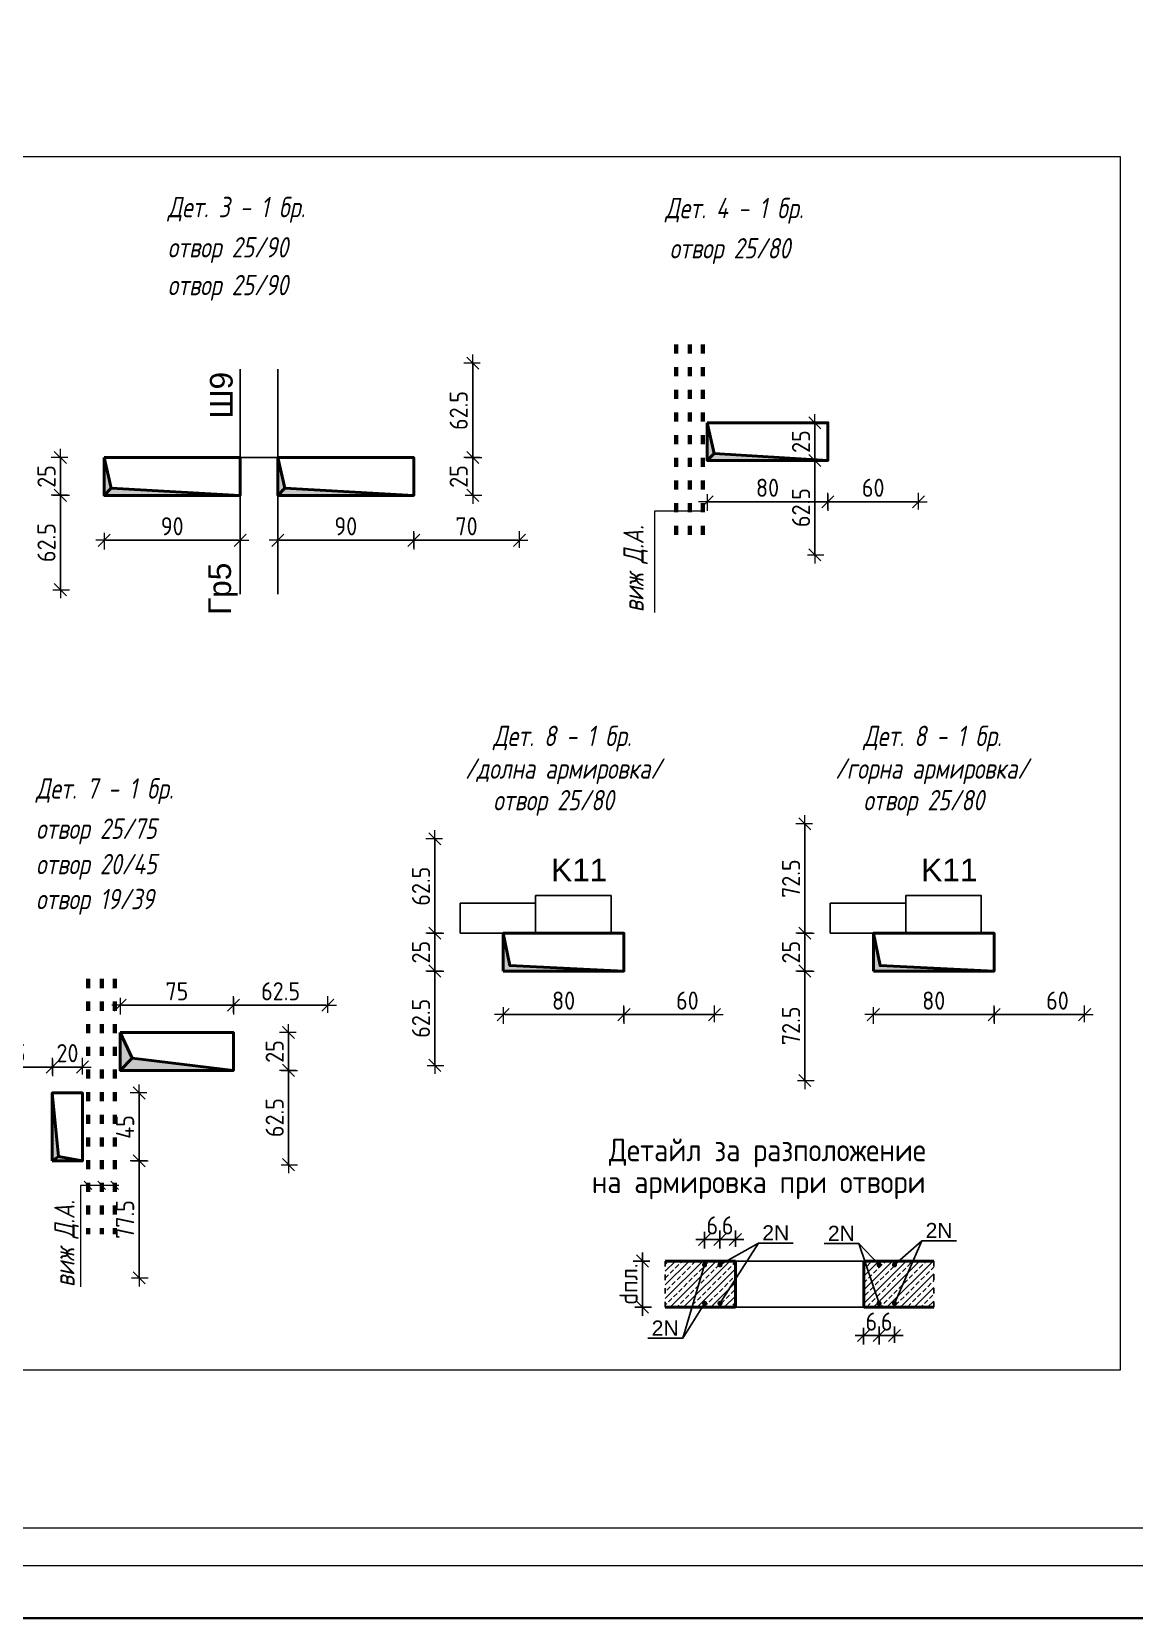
# Model space of a CAD drawing. Header units: millimetres. Extents: x -159 to 6378, y -1181 to 2393.
# Drawn here: x 3453 to 4183, y -1181 to -131 of the extents above; entities that cross this region are included whole.
import ezdxf

# ---------------------------------------------------------------- set-up
doc = ezdxf.new("R2010")
doc.units = ezdxf.units.MM
doc.header["$PDMODE"] = 35
doc.linetypes.add('ACAD_ISO03W100', pattern=[30, 12, -18])
for name, color, linetype, lineweight in [('0_txt', 7, 'Continuous', 18), ('1K_arm', 5, 'Continuous', 60), ('1K_arm_koti', 5, 'Continuous', 15), ('1K_dupki', 5, 'Continuous', 40), ('1K_gredi', 191, 'Continuous', 35), ('1K_kolony', 1, 'Continuous', 80), ('1K_kontur', 2, 'Continuous', 40), ('1K_kontur 5.72', 2, 'Continuous', 40), ('1K_koti_razrezi', 3, 'Continuous', 25), ('1K_shajby', 4, 'Continuous', 80), ('1K_text-gredi', 3, 'Continuous', 35), ('1K_text-koloni', 3, 'Continuous', 35), ('1K_text-shajby', 3, 'Continuous', 35), ('TABLICA', 40, 'Continuous', 30)]:
    doc.layers.add(name, color=color, linetype=linetype, lineweight=lineweight)
for name, color, linetype in [('1K_otvori-solid', 9, 'Continuous'), ('1K_razrez-solid', 251, 'Continuous'), ('KTX', 1, 'Continuous'), ('KTXTXT', 4, 'Continuous')]:
    doc.layers.add(name, color=color, linetype=linetype)
doc.styles.add('DIM', font='romans.shx', dxfattribs={"width": 0.85})
doc.styles.add('SWETLI', font='simplex.shx', dxfattribs={"width": 0.75, "oblique": 12})
doc.styles.add('Z1', font='ARIAL.TTF')
doc.dimstyles.new('RAZR1', dxfattribs={"dimtxt": 12, "dimasz": 1, "dimexe": 0.3, "dimexo": 0, "dimgap": 0, "dimtad": 0, "dimrnd": 0.1, "dimzin": 14, "dimdsep": 46, "dimtxsty": 'DIM', "dimblk": 'DIM2', "dimcen": 0.09, "dimse1": 1, "dimse2": 1, "dimclrd": 256, "dimclre": 256, "dimclrt": 41, "dimadec": 8, "dimazin": 0, "dimtfac": 2.307692, "dimtix": 1, "dimtmove": 2, "dimatfit": 3, "dimldrblk": 'DIM2', "dimfxl": 0, "dimtvp": 0.769231, "dimtolj": 1, "dimtzin": 14, "dimarcsym": 0})

# ---------------------------------------------------------------- blocks, each defined once
blk = doc.blocks.new('DIM2')
for p, q in [((-5.7, 0), (5.7, 0)), ((4, 4), (-4, -4)), ((0, -5), (0, 6))]:
    blk.add_line(p, q)
blk = doc.blocks.new('*D235')
at = {"layer": '1K_koti_razrezi', "lineweight": -2}
blk.add_line((3899.5, -930.5), (3907.7, -930.5), dxfattribs=at)
at = {"layer": 'Defpoints', "color": 0}
for p in [(3908.7, -930.5), (3898.5, -947.3), (3908.7, -947.3)]:
    blk.add_point(p, dxfattribs=at)
at = {"layer": '1K_koti_razrezi', "lineweight": -2}
blk.add_blockref('DIM2', (3908.7, -930.5), dxfattribs=at)
at = {"layer": '1K_koti_razrezi', "lineweight": -2, "rotation": 180}
blk.add_blockref('DIM2', (3898.5, -930.5), dxfattribs=at)
at = {"layer": '1K_koti_razrezi', "color": 41, "insert": (3903.6, -921.2), "char_height": 12, "attachment_point": 5, "style": 'DIM'}
blk.add_mtext('\\A1;6', dxfattribs=at)
blk = doc.blocks.new('*D236')
at = {"layer": '1K_koti_razrezi', "lineweight": -2}
blk.add_line((3909.7, -930.5), (3917.9, -930.5), dxfattribs=at)
at = {"layer": 'Defpoints', "color": 0}
for p in [(3918.9, -930.5), (3918.9, -944.8), (3908.7, -947.3)]:
    blk.add_point(p, dxfattribs=at)
at = {"layer": '1K_koti_razrezi', "lineweight": -2}
blk.add_blockref('DIM2', (3918.9, -930.5), dxfattribs=at)
at = {"layer": '1K_koti_razrezi', "lineweight": -2, "rotation": 180}
blk.add_blockref('DIM2', (3908.7, -930.5), dxfattribs=at)
at = {"layer": '1K_koti_razrezi', "color": 41, "insert": (3913.8, -921.2), "char_height": 12, "attachment_point": 5, "style": 'DIM'}
blk.add_mtext('\\A1;6', dxfattribs=at)
blk = doc.blocks.new('*D237')
at = {"layer": '1K_koti_razrezi', "lineweight": -2}
blk.add_line((3857.3, -945.8), (3857.3, -974.4), dxfattribs=at)
at = {"layer": 'Defpoints', "color": 0}
for p in [(3872.5, -944.8), (3857.3, -975.4), (3872.5, -975.4)]:
    blk.add_point(p, dxfattribs=at)
at = {"layer": '1K_koti_razrezi', "lineweight": -2}
for p, rotation in [((3857.3, -944.8), 90), ((3857.3, -975.4), 270)]:
    blk.add_blockref('DIM2', p, dxfattribs=dict(at, rotation=rotation))
at = {"layer": '1K_koti_razrezi', "color": 41, "insert": (3848.1, -960.1), "char_height": 12, "attachment_point": 5, "rotation": 90, "style": 'DIM'}
blk.add_mtext('\\A1;dпл.', dxfattribs=at)
blk = doc.blocks.new('*D238')
at = {"layer": '1K_koti_razrezi', "lineweight": -2}
blk.add_line((4013.1, -994.1), (4004.9, -994.1), dxfattribs=at)
at = {"layer": 'Defpoints', "color": 0}
for p in [(4003.9, -975.4), (4014.1, -972.8), (4003.9, -994.1)]:
    blk.add_point(p, dxfattribs=at)
at = {"layer": '1K_koti_razrezi', "lineweight": -2, "rotation": 180}
blk.add_blockref('DIM2', (4003.9, -994.1), dxfattribs=at)
at = {"layer": '1K_koti_razrezi', "lineweight": -2}
blk.add_blockref('DIM2', (4014.1, -994.1), dxfattribs=at)
at = {"layer": '1K_koti_razrezi', "color": 41, "insert": (4009, -984.9), "char_height": 12, "attachment_point": 5, "style": 'DIM'}
blk.add_mtext('\\A1;6', dxfattribs=at)
blk = doc.blocks.new('*D239')
at = {"layer": '1K_koti_razrezi', "lineweight": -2}
blk.add_line((4015.1, -994.1), (4023.3, -994.1), dxfattribs=at)
at = {"layer": 'Defpoints', "color": 0}
for p in [(4014.1, -972.8), (4024.3, -972.8), (4024.3, -994.1)]:
    blk.add_point(p, dxfattribs=at)
at = {"layer": '1K_koti_razrezi', "lineweight": -2, "rotation": 180}
blk.add_blockref('DIM2', (4014.1, -994.1), dxfattribs=at)
at = {"layer": '1K_koti_razrezi', "lineweight": -2}
blk.add_blockref('DIM2', (4024.3, -994.1), dxfattribs=at)
at = {"layer": '1K_koti_razrezi', "color": 41, "insert": (4019.2, -984.9), "char_height": 12, "attachment_point": 5, "style": 'DIM'}
blk.add_mtext('\\A1;6', dxfattribs=at)
blk = doc.blocks.new('*D244')
at = {"layer": '1K_arm_koti', "lineweight": -2}
blk.add_line((3901.2, -441.9), (3979.2, -441.9), dxfattribs=at)
at = {"layer": 'Defpoints', "color": 0}
for p in [(3900.2, -414.5), (3980.2, -414.5), (3980.2, -441.9)]:
    blk.add_point(p, dxfattribs=at)
at = {"layer": '1K_arm_koti', "lineweight": -2, "rotation": 180}
blk.add_blockref('DIM2', (3900.2, -441.9), dxfattribs=at)
at = {"layer": '1K_arm_koti', "lineweight": -2}
blk.add_blockref('DIM2', (3980.2, -441.9), dxfattribs=at)
at = {"layer": '1K_arm_koti', "color": 41, "insert": (3940.2, -432.6), "char_height": 12, "attachment_point": 5, "style": 'DIM'}
blk.add_mtext('\\A1;80', dxfattribs=at)
blk = doc.blocks.new('*D245')
at = {"layer": '1K_arm_koti', "lineweight": -2}
blk.add_line((3981.2, -441.9), (4039.2, -441.9), dxfattribs=at)
at = {"layer": 'Defpoints', "color": 0}
for p in [(3980.2, -414.5), (4040.2, -417.5), (4040.2, -441.9)]:
    blk.add_point(p, dxfattribs=at)
at = {"layer": '1K_arm_koti', "lineweight": -2, "rotation": 180}
blk.add_blockref('DIM2', (3980.2, -441.9), dxfattribs=at)
at = {"layer": '1K_arm_koti', "lineweight": -2}
blk.add_blockref('DIM2', (4040.2, -441.9), dxfattribs=at)
at = {"layer": '1K_arm_koti', "color": 41, "insert": (4010.2, -432.6), "char_height": 12, "attachment_point": 5, "style": 'DIM'}
blk.add_mtext('\\A1;60', dxfattribs=at)
blk = doc.blocks.new('*D246')
at = {"layer": '1K_arm_koti', "lineweight": -2}
blk.add_line((3971.6, -413.5), (3971.6, -390.5), dxfattribs=at)
at = {"layer": 'Defpoints', "color": 0}
for p in [(3971.6, -389.5), (3980.2, -389.5), (3980.2, -414.5)]:
    blk.add_point(p, dxfattribs=at)
at = {"layer": '1K_arm_koti', "lineweight": -2}
for p, rotation in [((3971.6, -389.5), 90), ((3971.6, -414.5), 270)]:
    blk.add_blockref('DIM2', p, dxfattribs=dict(at, rotation=rotation))
at = {"layer": '1K_arm_koti', "color": 41, "insert": (3962.4, -402), "char_height": 12, "attachment_point": 5, "rotation": 90, "style": 'DIM'}
blk.add_mtext('\\A1;25', dxfattribs=at)
blk = doc.blocks.new('*D247')
at = {"layer": '1K_arm_koti', "lineweight": -2}
blk.add_line((3971.6, -415.5), (3971.6, -476), dxfattribs=at)
at = {"layer": 'Defpoints', "color": 0}
for p in [(3980.2, -414.5), (3971.6, -477), (3989.2, -477)]:
    blk.add_point(p, dxfattribs=at)
at = {"layer": '1K_arm_koti', "lineweight": -2}
for p, rotation in [((3971.6, -414.5), 90), ((3971.6, -477), 270)]:
    blk.add_blockref('DIM2', p, dxfattribs=dict(at, rotation=rotation))
at = {"layer": '1K_arm_koti', "color": 41, "insert": (3962.4, -445.7), "char_height": 12, "attachment_point": 5, "rotation": 90, "style": 'DIM'}
blk.add_mtext('\\A1;62.5', dxfattribs=at)
blk = doc.blocks.new('*D248')
at = {"layer": '1K_arm_koti', "lineweight": -2}
blk.add_line((3501.8, -467.4), (3589.8, -467.4), dxfattribs=at)
at = {"layer": 'Defpoints', "color": 0}
for p in [(3500.8, -437.6), (3590.8, -437.6), (3590.8, -467.4)]:
    blk.add_point(p, dxfattribs=at)
at = {"layer": '1K_arm_koti', "lineweight": -2, "rotation": 180}
blk.add_blockref('DIM2', (3500.8, -467.4), dxfattribs=at)
at = {"layer": '1K_arm_koti', "lineweight": -2}
blk.add_blockref('DIM2', (3590.8, -467.4), dxfattribs=at)
at = {"layer": '1K_arm_koti', "color": 41, "insert": (3545.8, -458.1), "char_height": 12, "attachment_point": 5, "style": 'DIM'}
blk.add_mtext('\\A1;90', dxfattribs=at)
blk = doc.blocks.new('*D249')
at = {"layer": '1K_arm_koti', "lineweight": -2}
blk.add_line((3616.8, -467.4), (3704.8, -467.4), dxfattribs=at)
at = {"layer": 'Defpoints', "color": 0}
for p in [(3615.8, -437.6), (3705.8, -437.6), (3705.8, -467.4)]:
    blk.add_point(p, dxfattribs=at)
at = {"layer": '1K_arm_koti', "lineweight": -2, "rotation": 180}
blk.add_blockref('DIM2', (3615.8, -467.4), dxfattribs=at)
at = {"layer": '1K_arm_koti', "lineweight": -2}
blk.add_blockref('DIM2', (3705.8, -467.4), dxfattribs=at)
at = {"layer": '1K_arm_koti', "color": 41, "insert": (3660.8, -458.1), "char_height": 12, "attachment_point": 5, "style": 'DIM'}
blk.add_mtext('\\A1;90', dxfattribs=at)
blk = doc.blocks.new('*D250')
at = {"layer": '1K_arm_koti', "lineweight": -2}
blk.add_line((3706.8, -467.4), (3774.8, -467.4), dxfattribs=at)
at = {"layer": 'Defpoints', "color": 0}
for p in [(3705.8, -437.6), (3775.8, -441.6), (3775.8, -467.4)]:
    blk.add_point(p, dxfattribs=at)
at = {"layer": '1K_arm_koti', "lineweight": -2, "rotation": 180}
blk.add_blockref('DIM2', (3705.8, -467.4), dxfattribs=at)
at = {"layer": '1K_arm_koti', "lineweight": -2}
blk.add_blockref('DIM2', (3775.8, -467.4), dxfattribs=at)
at = {"layer": '1K_arm_koti', "color": 41, "insert": (3740.8, -458.1), "char_height": 12, "attachment_point": 5, "style": 'DIM'}
blk.add_mtext('\\A1;70', dxfattribs=at)
blk = doc.blocks.new('*D251')
at = {"layer": '1K_arm_koti', "lineweight": -2}
blk.add_line((3744.9, -411.6), (3744.9, -351.1), dxfattribs=at)
at = {"layer": 'Defpoints', "color": 0}
for p in [(3720.8, -350.1), (3744.9, -350.1), (3705.8, -412.6)]:
    blk.add_point(p, dxfattribs=at)
at = {"layer": '1K_arm_koti', "lineweight": -2}
for p, rotation in [((3744.9, -350.1), 90), ((3744.9, -412.6), 270)]:
    blk.add_blockref('DIM2', p, dxfattribs=dict(at, rotation=rotation))
at = {"layer": '1K_arm_koti', "color": 41, "insert": (3735.6, -381.4), "char_height": 12, "attachment_point": 5, "rotation": 90, "style": 'DIM'}
blk.add_mtext('\\A1;62.5', dxfattribs=at)
blk = doc.blocks.new('*D252')
at = {"layer": '1K_arm_koti', "lineweight": -2}
blk.add_line((3471.7, -438.6), (3471.7, -499.1), dxfattribs=at)
at = {"layer": 'Defpoints', "color": 0}
for p in [(3500.8, -437.6), (3471.7, -500.1), (3485.8, -500.1)]:
    blk.add_point(p, dxfattribs=at)
at = {"layer": '1K_arm_koti', "lineweight": -2}
for p, rotation in [((3471.7, -437.6), 90), ((3471.7, -500.1), 270)]:
    blk.add_blockref('DIM2', p, dxfattribs=dict(at, rotation=rotation))
at = {"layer": '1K_arm_koti', "color": 41, "insert": (3462.5, -468.9), "char_height": 12, "attachment_point": 5, "rotation": 90, "style": 'DIM'}
blk.add_mtext('\\A1;62.5', dxfattribs=at)
blk = doc.blocks.new('*D257')
at = {"layer": '1K_arm_koti', "lineweight": -2}
blk.add_line((3744.9, -413.6), (3744.9, -436.6), dxfattribs=at)
at = {"layer": 'Defpoints', "color": 0}
for p in [(3705.8, -412.6), (3705.8, -437.6), (3744.9, -437.6)]:
    blk.add_point(p, dxfattribs=at)
at = {"layer": '1K_arm_koti', "lineweight": -2}
for p, rotation in [((3744.9, -412.6), 90), ((3744.9, -437.6), 270)]:
    blk.add_blockref('DIM2', p, dxfattribs=dict(at, rotation=rotation))
at = {"layer": '1K_arm_koti', "color": 41, "insert": (3735.6, -425.1), "char_height": 12, "attachment_point": 5, "rotation": 90, "style": 'DIM'}
blk.add_mtext('\\A1;25', dxfattribs=at)
blk = doc.blocks.new('*D258')
at = {"layer": '1K_arm_koti', "lineweight": -2}
blk.add_line((3471.7, -436.6), (3471.7, -413.6), dxfattribs=at)
at = {"layer": 'Defpoints', "color": 0}
for p in [(3471.7, -412.6), (3500.8, -412.6), (3500.8, -437.6)]:
    blk.add_point(p, dxfattribs=at)
at = {"layer": '1K_arm_koti', "lineweight": -2}
for p, rotation in [((3471.7, -412.6), 90), ((3471.7, -437.6), 270)]:
    blk.add_blockref('DIM2', p, dxfattribs=dict(at, rotation=rotation))
at = {"layer": '1K_arm_koti', "color": 41, "insert": (3462.5, -425.1), "char_height": 12, "attachment_point": 5, "rotation": 90, "style": 'DIM'}
blk.add_mtext('\\A1;25', dxfattribs=at)
blk = doc.blocks.new('*D265')
at = {"layer": '1K_arm_koti', "lineweight": -2}
blk.add_line((3585.4, -775.4), (3512.4, -775.4), dxfattribs=at)
at = {"layer": 'Defpoints', "color": 0}
for p in [(3511.4, -775.4), (3511.4, -793.5), (3586.4, -793.5)]:
    blk.add_point(p, dxfattribs=at)
at = {"layer": '1K_arm_koti', "lineweight": -2, "rotation": 180}
blk.add_blockref('DIM2', (3511.4, -775.4), dxfattribs=at)
at = {"layer": '1K_arm_koti', "lineweight": -2}
blk.add_blockref('DIM2', (3586.4, -775.4), dxfattribs=at)
at = {"layer": '1K_arm_koti', "color": 41, "insert": (3548.9, -766.1), "char_height": 12, "attachment_point": 5, "style": 'DIM'}
blk.add_mtext('\\A1;75', dxfattribs=at)
blk = doc.blocks.new('*D266')
at = {"layer": '1K_arm_koti', "lineweight": -2}
blk.add_line((3622.9, -817.5), (3622.9, -794.5), dxfattribs=at)
at = {"layer": 'Defpoints', "color": 0}
for p in [(3586.4, -793.5), (3622.9, -793.5), (3586.4, -818.5)]:
    blk.add_point(p, dxfattribs=at)
at = {"layer": '1K_arm_koti', "lineweight": -2}
for p, rotation in [((3622.9, -793.5), 90), ((3622.9, -818.5), 270)]:
    blk.add_blockref('DIM2', p, dxfattribs=dict(at, rotation=rotation))
at = {"layer": '1K_arm_koti', "color": 41, "insert": (3613.7, -806), "char_height": 12, "attachment_point": 5, "rotation": 90, "style": 'DIM'}
blk.add_mtext('\\A1;25', dxfattribs=at)
blk = doc.blocks.new('*D267')
at = {"layer": '1K_arm_koti', "lineweight": -2}
blk.add_line((3523.9, -834.5), (3523.9, -877.5), dxfattribs=at)
at = {"layer": 'Defpoints', "color": 0}
for p in [(3486.4, -833.5), (3486.4, -878.5), (3523.9, -878.5)]:
    blk.add_point(p, dxfattribs=at)
at = {"layer": '1K_arm_koti', "lineweight": -2}
for p, rotation in [((3523.9, -833.5), 90), ((3523.9, -878.5), 270)]:
    blk.add_blockref('DIM2', p, dxfattribs=dict(at, rotation=rotation))
at = {"layer": '1K_arm_koti', "color": 41, "insert": (3514.6, -856), "char_height": 12, "attachment_point": 5, "rotation": 90, "style": 'DIM'}
blk.add_mtext('\\A1;45', dxfattribs=at)
blk = doc.blocks.new('*D268')
at = {"layer": '1K_arm_koti', "lineweight": -2}
blk.add_line((3467.4, -816.3), (3485.4, -816.3), dxfattribs=at)
at = {"layer": 'Defpoints', "color": 0}
for p in [(3486.4, -816.3), (3466.4, -833.5), (3486.4, -833.5)]:
    blk.add_point(p, dxfattribs=at)
at = {"layer": '1K_arm_koti', "lineweight": -2, "rotation": 180}
blk.add_blockref('DIM2', (3466.4, -816.3), dxfattribs=at)
at = {"layer": '1K_arm_koti', "lineweight": -2}
blk.add_blockref('DIM2', (3486.4, -816.3), dxfattribs=at)
at = {"layer": '1K_arm_koti', "color": 41, "insert": (3476.4, -807.1), "char_height": 12, "attachment_point": 5, "style": 'DIM'}
blk.add_mtext('\\A1;20', dxfattribs=at)
blk = doc.blocks.new('*D269')
at = {"layer": '1K_arm_koti', "lineweight": -2}
blk.add_line((3587.4, -775.4), (3647.9, -775.4), dxfattribs=at)
at = {"layer": 'Defpoints', "color": 0}
for p in [(3648.9, -775.4), (3648.9, -784.5), (3586.4, -793.5)]:
    blk.add_point(p, dxfattribs=at)
at = {"layer": '1K_arm_koti', "lineweight": -2, "rotation": 180}
blk.add_blockref('DIM2', (3586.4, -775.4), dxfattribs=at)
at = {"layer": '1K_arm_koti', "lineweight": -2}
blk.add_blockref('DIM2', (3648.9, -775.4), dxfattribs=at)
at = {"layer": '1K_arm_koti', "color": 41, "insert": (3617.6, -766.1), "char_height": 12, "attachment_point": 5, "style": 'DIM'}
blk.add_mtext('\\A1;62.5', dxfattribs=at)
blk = doc.blocks.new('*D270')
at = {"layer": '1K_arm_koti', "lineweight": -2}
blk.add_line((3622.9, -819.5), (3622.9, -880), dxfattribs=at)
at = {"layer": 'Defpoints', "color": 0}
for p in [(3586.4, -818.5), (3601.4, -881), (3622.9, -881)]:
    blk.add_point(p, dxfattribs=at)
at = {"layer": '1K_arm_koti', "lineweight": -2}
for p, rotation in [((3622.9, -818.5), 90), ((3622.9, -881), 270)]:
    blk.add_blockref('DIM2', p, dxfattribs=dict(at, rotation=rotation))
at = {"layer": '1K_arm_koti', "color": 41, "insert": (3613.7, -849.8), "char_height": 12, "attachment_point": 5, "rotation": 90, "style": 'DIM'}
blk.add_mtext('\\A1;62.5', dxfattribs=at)
blk = doc.blocks.new('*D271')
at = {"layer": '1K_arm_koti', "lineweight": -2}
blk.add_line((3523.9, -879.5), (3523.9, -955), dxfattribs=at)
at = {"layer": 'Defpoints', "color": 0}
for p in [(3486.4, -878.5), (3457.4, -956), (3523.9, -956)]:
    blk.add_point(p, dxfattribs=at)
at = {"layer": '1K_arm_koti', "lineweight": -2}
for p, rotation in [((3523.9, -878.5), 90), ((3523.9, -956), 270)]:
    blk.add_blockref('DIM2', p, dxfattribs=dict(at, rotation=rotation))
at = {"layer": '1K_arm_koti', "color": 41, "insert": (3514.6, -917.3), "char_height": 12, "attachment_point": 5, "rotation": 90, "style": 'DIM'}
blk.add_mtext('\\A1;77.5', dxfattribs=at)
blk = doc.blocks.new('*D272')
at = {"layer": '1K_arm_koti', "lineweight": -2}
blk.add_line((3465.4, -816.3), (3402.4, -816.3), dxfattribs=at)
at = {"layer": 'Defpoints', "color": 0}
for p in [(3401.4, -816.3), (3401.4, -825.5), (3466.4, -833.5)]:
    blk.add_point(p, dxfattribs=at)
at = {"layer": '1K_arm_koti', "lineweight": -2, "rotation": 180}
blk.add_blockref('DIM2', (3401.4, -816.3), dxfattribs=at)
at = {"layer": '1K_arm_koti', "lineweight": -2}
blk.add_blockref('DIM2', (3466.4, -816.3), dxfattribs=at)
at = {"layer": '1K_arm_koti', "color": 41, "insert": (3440.9, -807.1), "char_height": 12, "attachment_point": 5, "style": 'DIM'}
blk.add_mtext('\\A1;65', dxfattribs=at)
blk = doc.blocks.new('*D289')
at = {"layer": '1K_arm_koti', "lineweight": -2}
blk.add_line((3719.8, -751.7), (3719.8, -728.7), dxfattribs=at)
at = {"layer": 'Defpoints', "color": 0}
for p in [(3719.8, -727.7), (3765.1, -727.7), (3765.1, -752.7)]:
    blk.add_point(p, dxfattribs=at)
at = {"layer": '1K_arm_koti', "lineweight": -2}
for p, rotation in [((3719.8, -727.7), 90), ((3719.8, -752.7), 270)]:
    blk.add_blockref('DIM2', p, dxfattribs=dict(at, rotation=rotation))
at = {"layer": '1K_arm_koti', "color": 41, "insert": (3710.6, -740.2), "char_height": 12, "attachment_point": 5, "rotation": 90, "style": 'DIM'}
blk.add_mtext('\\A1;25', dxfattribs=at)
blk = doc.blocks.new('*D290')
at = {"layer": '1K_arm_koti', "lineweight": -2}
blk.add_line((3719.8, -726.7), (3719.8, -666.2), dxfattribs=at)
at = {"layer": 'Defpoints', "color": 0}
for p in [(3719.8, -665.2), (3753.1, -665.2), (3765.1, -727.7)]:
    blk.add_point(p, dxfattribs=at)
at = {"layer": '1K_arm_koti', "lineweight": -2}
for p, rotation in [((3719.8, -665.2), 90), ((3719.8, -727.7), 270)]:
    blk.add_blockref('DIM2', p, dxfattribs=dict(at, rotation=rotation))
at = {"layer": '1K_arm_koti', "color": 41, "insert": (3710.6, -696.5), "char_height": 12, "attachment_point": 5, "rotation": 90, "style": 'DIM'}
blk.add_mtext('\\A1;62.5', dxfattribs=at)
blk = doc.blocks.new('*D291')
at = {"layer": '1K_arm_koti', "lineweight": -2}
blk.add_line((3719.8, -753.7), (3719.8, -814.2), dxfattribs=at)
at = {"layer": 'Defpoints', "color": 0}
for p in [(3765.1, -752.7), (3719.8, -815.2), (3759.1, -815.2)]:
    blk.add_point(p, dxfattribs=at)
at = {"layer": '1K_arm_koti', "lineweight": -2}
for p, rotation in [((3719.8, -752.7), 90), ((3719.8, -815.2), 270)]:
    blk.add_blockref('DIM2', p, dxfattribs=dict(at, rotation=rotation))
at = {"layer": '1K_arm_koti', "color": 41, "insert": (3710.6, -784), "char_height": 12, "attachment_point": 5, "rotation": 90, "style": 'DIM'}
blk.add_mtext('\\A1;62.5', dxfattribs=at)
blk = doc.blocks.new('*D292')
at = {"layer": '1K_arm_koti', "lineweight": -2}
blk.add_line((3844.1, -781.6), (3766.1, -781.6), dxfattribs=at)
at = {"layer": 'Defpoints', "color": 0}
for p in [(3765.1, -752.7), (3845.1, -752.7), (3765.1, -781.6)]:
    blk.add_point(p, dxfattribs=at)
at = {"layer": '1K_arm_koti', "lineweight": -2, "rotation": 180}
blk.add_blockref('DIM2', (3765.1, -781.6), dxfattribs=at)
at = {"layer": '1K_arm_koti', "lineweight": -2}
blk.add_blockref('DIM2', (3845.1, -781.6), dxfattribs=at)
at = {"layer": '1K_arm_koti', "color": 41, "insert": (3805.1, -772.3), "char_height": 12, "attachment_point": 5, "style": 'DIM'}
blk.add_mtext('\\A1;80', dxfattribs=at)
blk = doc.blocks.new('*D293')
at = {"layer": '1K_arm_koti', "lineweight": -2}
blk.add_line((3846.1, -781.6), (3904.1, -781.6), dxfattribs=at)
at = {"layer": 'Defpoints', "color": 0}
for p in [(3845.1, -752.7), (3905.1, -758.7), (3905.1, -781.6)]:
    blk.add_point(p, dxfattribs=at)
at = {"layer": '1K_arm_koti', "lineweight": -2, "rotation": 180}
blk.add_blockref('DIM2', (3845.1, -781.6), dxfattribs=at)
at = {"layer": '1K_arm_koti', "lineweight": -2}
blk.add_blockref('DIM2', (3905.1, -781.6), dxfattribs=at)
at = {"layer": '1K_arm_koti', "color": 41, "insert": (3887.1, -772.3), "char_height": 12, "attachment_point": 5, "style": 'DIM'}
blk.add_mtext('\\A1;60', dxfattribs=at)
blk = doc.blocks.new('*D303')
at = {"layer": '1K_arm_koti', "lineweight": -2}
blk.add_line((3965, -751.7), (3965, -728.7), dxfattribs=at)
at = {"layer": 'Defpoints', "color": 0}
for p in [(3965, -727.7), (4010.3, -727.7), (4010.3, -752.7)]:
    blk.add_point(p, dxfattribs=at)
at = {"layer": '1K_arm_koti', "lineweight": -2}
for p, rotation in [((3965, -727.7), 90), ((3965, -752.7), 270)]:
    blk.add_blockref('DIM2', p, dxfattribs=dict(at, rotation=rotation))
at = {"layer": '1K_arm_koti', "color": 41, "insert": (3955.8, -740.2), "char_height": 12, "attachment_point": 5, "rotation": 90, "style": 'DIM'}
blk.add_mtext('\\A1;25', dxfattribs=at)
blk = doc.blocks.new('*D304')
at = {"layer": '1K_arm_koti', "lineweight": -2}
blk.add_line((3965, -726.7), (3965, -656.2), dxfattribs=at)
at = {"layer": 'Defpoints', "color": 0}
for p in [(3965, -655.2), (3998.3, -655.2), (4010.3, -727.7)]:
    blk.add_point(p, dxfattribs=at)
at = {"layer": '1K_arm_koti', "lineweight": -2}
for p, rotation in [((3965, -655.2), 90), ((3965, -727.7), 270)]:
    blk.add_blockref('DIM2', p, dxfattribs=dict(at, rotation=rotation))
at = {"layer": '1K_arm_koti', "color": 41, "insert": (3955.8, -691.5), "char_height": 12, "attachment_point": 5, "rotation": 90, "style": 'DIM'}
blk.add_mtext('\\A1;72.5', dxfattribs=at)
blk = doc.blocks.new('*D305')
at = {"layer": '1K_arm_koti', "lineweight": -2}
blk.add_line((3965, -753.7), (3965, -824.2), dxfattribs=at)
at = {"layer": 'Defpoints', "color": 0}
for p in [(4010.3, -752.7), (3965, -825.2), (4004.3, -825.2)]:
    blk.add_point(p, dxfattribs=at)
at = {"layer": '1K_arm_koti', "lineweight": -2}
for p, rotation in [((3965, -752.7), 90), ((3965, -825.2), 270)]:
    blk.add_blockref('DIM2', p, dxfattribs=dict(at, rotation=rotation))
at = {"layer": '1K_arm_koti', "color": 41, "insert": (3955.8, -789), "char_height": 12, "attachment_point": 5, "rotation": 90, "style": 'DIM'}
blk.add_mtext('\\A1;72.5', dxfattribs=at)
blk = doc.blocks.new('*D306')
at = {"layer": '1K_arm_koti', "lineweight": -2}
blk.add_line((4089.3, -781.6), (4011.3, -781.6), dxfattribs=at)
at = {"layer": 'Defpoints', "color": 0}
for p in [(4010.3, -752.7), (4090.3, -752.7), (4010.3, -781.6)]:
    blk.add_point(p, dxfattribs=at)
at = {"layer": '1K_arm_koti', "lineweight": -2, "rotation": 180}
blk.add_blockref('DIM2', (4010.3, -781.6), dxfattribs=at)
at = {"layer": '1K_arm_koti', "lineweight": -2}
blk.add_blockref('DIM2', (4090.3, -781.6), dxfattribs=at)
at = {"layer": '1K_arm_koti', "color": 41, "insert": (4050.3, -772.3), "char_height": 12, "attachment_point": 5, "style": 'DIM'}
blk.add_mtext('\\A1;80', dxfattribs=at)
blk = doc.blocks.new('*D307')
at = {"layer": '1K_arm_koti', "lineweight": -2}
blk.add_line((4091.3, -781.6), (4149.3, -781.6), dxfattribs=at)
at = {"layer": 'Defpoints', "color": 0}
for p in [(4090.3, -752.7), (4150.3, -758.7), (4150.3, -781.6)]:
    blk.add_point(p, dxfattribs=at)
at = {"layer": '1K_arm_koti', "lineweight": -2, "rotation": 180}
blk.add_blockref('DIM2', (4090.3, -781.6), dxfattribs=at)
at = {"layer": '1K_arm_koti', "lineweight": -2}
blk.add_blockref('DIM2', (4150.3, -781.6), dxfattribs=at)
at = {"layer": '1K_arm_koti', "color": 41, "insert": (4132.3, -772.3), "char_height": 12, "attachment_point": 5, "style": 'DIM'}
blk.add_mtext('\\A1;60', dxfattribs=at)

msp = doc.modelspace()

# ---------------------------------------------------------------- hatches: boundary and pattern name
at = {"layer": '1K_otvori-solid'}
h = msp.add_hatch(color=256, dxfattribs=at)
h.paths.add_polyline_path([(3900.247, -389.472), (3900.247, -414.472), (3904.901, -409.819)])
h.paths.add_polyline_path([(3904.901, -409.819), (3900.247, -414.472), (3980.247, -414.472)])
h = msp.add_hatch(color=256, dxfattribs=at)
h.paths.add_polyline_path([(3590.789, -437.618), (3505.442, -432.964), (3500.789, -437.618)])
h.paths.add_polyline_path([(3500.789, -437.618), (3505.442, -432.964), (3500.789, -412.618)])
h = msp.add_hatch(color=256, dxfattribs=at)
h.paths.add_polyline_path([(3705.789, -437.618), (3620.442, -432.964), (3615.789, -437.618)])
h.paths.add_polyline_path([(3615.789, -437.618), (3620.442, -432.964), (3615.789, -412.618)])
h = msp.add_hatch(color=256, dxfattribs=at)
h.paths.add_polyline_path([(3765.071, -727.721), (3765.071, -752.721), (3769.584, -749.101)])
h.paths.add_polyline_path([(3769.584, -749.101), (3765.071, -752.721), (3845.071, -752.721)])
h = msp.add_hatch(color=256, dxfattribs=at)
h.paths.add_polyline_path([(4010.312, -727.721), (4010.312, -752.721), (4014.825, -749.101)])
h.paths.add_polyline_path([(4014.825, -749.101), (4010.312, -752.721), (4090.312, -752.721)])
h = msp.add_hatch(color=256, dxfattribs=at)
h.paths.add_polyline_path([(3511.362, -793.502), (3511.362, -818.502), (3519.347, -810.517)])
h.paths.add_polyline_path([(3586.362, -818.502), (3519.347, -810.517), (3511.362, -818.502)])
h = msp.add_hatch(color=256, dxfattribs=at)
h.paths.add_polyline_path([(3466.362, -833.502), (3466.362, -878.502), (3470.441, -875.461)])
h.paths.add_polyline_path([(3470.441, -875.461), (3466.362, -878.502), (3486.362, -878.502)])
at = {"layer": '1K_razrez-solid'}
h = msp.add_hatch(dxfattribs=at)
h.set_pattern_fill('ANSI33', color=256, style=0)
h.set_pattern_definition([(45, (8006.66, 3425.045), (-4.490128, 4.490128), []), (45, (8011.15, 3425.045), (-4.490128, 4.490128), [3.175, -1.5875])])
h.paths.add_polyline_path([(3872.468, -944.791), (3872.468, -975.391), (3918.911, -975.391), (3918.911, -944.791)])
h.paths.add_polyline_path([(4050.353, -975.391), (4050.353, -944.791), (4003.911, -944.791), (4003.911, -975.391)])

# ---------------------------------------------------------------- linework, layer by layer
at = {"layer": '0_txt'}
msp.add_lwpolyline([(-73.698, -1146.449), (6343.421, -1146.449), (6343.421, 1783.551), (-73.698, 1783.551), (-73.698, -1146.449)], dxfattribs=at)
msp.add_lwpolyline([(-48.698, -1121.449), (6318.421, -1121.449), (6318.421, 1758.551), (-48.698, 1758.551)], close=True, dxfattribs=at)
at = {"layer": '1K_arm', "linetype": 'ACAD_ISO03W100', "ltscale": 0.5}
for p, q in [((3879.58, -337.719), (3879.58, -466.226)), ((3888.709, -337.719), (3888.709, -466.226)), ((3897.247, -337.719), (3897.247, -466.226)), ((3490.015, -757.973), (3490.015, -927.014)), ((3499.144, -757.973), (3499.144, -927.014)), ((3507.682, -757.973), (3507.682, -927.014))]:
    msp.add_line(p, q, dxfattribs=at)
at = {"layer": '1K_arm_koti'}
msp.add_lwpolyline([(2755.474, -213.265), (4173.923, -213.265), (4173.923, -1017.126), (2755.474, -1017.126)], close=True, dxfattribs=at)
for points in [[(3897.247, -448.031), (3865.423, -448.031), (3865.423, -515.312)], [(3487.445, -891.999), (3492.584, -897.412)], [(3496.574, -891.999), (3501.714, -897.412)], [(3505.112, -891.999), (3510.252, -897.412)], [(3510.425, -894.705), (3485.088, -894.705), (3485.088, -961.987)]]:
    msp.add_lwpolyline(points, dxfattribs=at)
at = {"layer": '1K_dupki'}
for p, q in [((3900.247, -414.472), (3904.901, -409.819)), ((3500.789, -437.618), (3505.442, -432.964)), ((3615.789, -437.618), (3620.442, -432.964)), ((3519.347, -810.517), (3511.362, -793.502)), ((3511.362, -818.502), (3519.347, -810.517)), ((3519.347, -810.517), (3586.362, -818.502)), ((3470.441, -875.461), (3466.362, -878.502))]:
    msp.add_line(p, q, dxfattribs=at)
for points in [[(3900.247, -389.472), (3980.247, -389.472), (3980.247, -414.472), (3900.247, -414.472)], [(3500.789, -412.618), (3590.789, -412.618), (3590.789, -437.618), (3500.789, -437.618)], [(3615.789, -412.618), (3705.789, -412.618), (3705.789, -437.618), (3615.789, -437.618)], [(3765.071, -752.721), (3765.071, -727.721), (3845.071, -727.721), (3845.071, -752.721)], [(4010.312, -752.721), (4010.312, -727.721), (4090.312, -727.721), (4090.312, -752.721)], [(3511.362, -793.502), (3586.362, -793.502), (3586.362, -818.502), (3511.362, -818.502)], [(3466.362, -878.502), (3486.362, -878.502), (3486.362, -833.502), (3466.362, -833.502)]]:
    msp.add_lwpolyline(points, close=True, dxfattribs=at)
for points in [[(3900.247, -389.472), (3904.901, -409.819), (3980.247, -414.472)], [(3500.789, -412.618), (3505.442, -432.964), (3590.789, -437.618)], [(3615.789, -412.618), (3620.442, -432.964), (3705.789, -437.618)], [(3765.071, -727.721), (3769.584, -749.101), (3845.071, -752.721)], [(4010.312, -727.721), (4014.825, -749.101), (4090.312, -752.721)], [(3466.362, -833.502), (3470.441, -875.461), (3486.362, -878.502)]]:
    msp.add_lwpolyline(points, dxfattribs=at)
at = {"layer": '1K_dupki', "const_width": 1.7}
for points in [[(3897.661, -947.341, 1), (3899.361, -947.341, 1)], [(3907.861, -947.341, 1), (3909.561, -947.341, 1)], [(4013.261, -947.341, 1), (4014.961, -947.341, 1)], [(4023.461, -947.341, 1), (4025.161, -947.341, 1)], [(3897.661, -972.841, 1), (3899.361, -972.841, 1)], [(3907.861, -972.841, 1), (3909.561, -972.841, 1)], [(4013.261, -972.841, 1), (4014.961, -972.841, 1)], [(4023.461, -972.841, 1), (4025.161, -972.841, 1)]]:
    msp.add_lwpolyline(points, format="xyb", close=True, dxfattribs=at)
at = {"layer": '1K_gredi', "lineweight": 25}
for p, q in [((3590.789, -412.618), (3590.789, -503.118)), ((3615.789, -412.618), (3615.789, -503.118)), ((3786.571, -707.721), (3736.571, -707.721)), ((3736.571, -727.721), (3736.571, -707.721)), ((4031.812, -707.721), (3981.812, -707.721)), ((3981.812, -727.721), (3981.812, -707.721)), ((3786.571, -727.721), (3736.571, -727.721)), ((4031.812, -727.721), (3981.812, -727.721))]:
    msp.add_line(p, q, dxfattribs=at)
at = {"layer": '1K_kolony', "lineweight": 25}
for points in [[(3836.571, -727.721), (3786.571, -727.721), (3786.571, -702.721), (3836.571, -702.721)], [(4081.812, -727.721), (4031.812, -727.721), (4031.812, -702.721), (4081.812, -702.721)]]:
    msp.add_lwpolyline(points, close=True, dxfattribs=at)
at = {"layer": '1K_kontur', "lineweight": 25}
for p, q in [((4003.911, -944.791), (3918.911, -944.791)), ((3918.911, -975.391), (4003.911, -975.391))]:
    msp.add_line(p, q, dxfattribs=at)
at = {"layer": '1K_kontur 5.72'}
for p, q in [((3872.468, -944.791), (3918.911, -944.791)), ((3918.911, -944.791), (3918.911, -975.391)), ((4003.911, -944.791), (4050.353, -944.791)), ((4003.911, -944.791), (4003.911, -975.391)), ((3872.468, -975.391), (3918.911, -975.391)), ((4003.911, -975.391), (4050.353, -975.391))]:
    msp.add_line(p, q, dxfattribs=at)
at = {"layer": '1K_razrez-solid', "linetype": 'ACAD_ISO03W100', "ltscale": 0.3}
for p, q in [((3872.468, -975.391), (3872.468, -944.791)), ((4050.353, -975.391), (4050.353, -944.791))]:
    msp.add_line(p, q, dxfattribs=at)
at = {"layer": '1K_shajby', "lineweight": 25}
msp.add_lwpolyline([(3615.789, -354.139), (3615.789, -412.618), (3590.789, -412.618), (3590.789, -354.139)], dxfattribs=at)
at = {"layer": 'KTX'}
for p, q in [((3908.711, -947.341), (3934.189, -932.932)), ((3934.189, -932.932), (3908.711, -972.841)), ((3934.189, -932.932), (3957.262, -932.932)), ((3977.659, -933.284), (4000.732, -933.284)), ((4014.111, -947.341), (4000.732, -933.284)), ((4000.732, -933.284), (4014.111, -972.841)), ((4024.311, -947.341), (4042.384, -931.395)), ((4042.384, -931.395), (4024.311, -972.841)), ((4042.384, -931.395), (4065.456, -931.395)), ((3898.511, -947.341), (3884.02, -996.007)), ((3884.02, -996.007), (3898.511, -972.841)), ((3860.948, -996.007), (3884.02, -996.007))]:
    msp.add_line(p, q, dxfattribs=at)
at = {"layer": 'TABLICA'}
msp.add_lwpolyline([(-158.698, -1181.449), (6378.421, -1181.449), (6378.421, 1818.551), (-158.698, 1818.551)], close=True, dxfattribs=at)

# ---------------------------------------------------------------- texts
at = {"layer": '1K_arm_koti', "style": 'SWETLI', "oblique": 12, "width": 0.75}
for s, p in [('Дет. 3 - 1 бр.', (3542.863, -253.4)), ('Дет. 4 - 1 бр.', (3872.468, -254.06)), ('отвор 25/90', (3542.863, -280.048)), ('отвор 25/80', (3875.369, -280.708)), ('отвор 25/90', (3542.863, -305.048)), ('Дет. 8 - 1 бр.', (3758.504, -603.72)), ('Дет. 8 - 1 бр.', (4003.745, -603.72)), ('/долна армировка/', (3739.857, -625.32)), ('/горна армировка/', (3985.098, -625.32)), ('Дет. 7 - 1 бр.', (3455.599, -638.518)), ('отвор 25/80', (3758.504, -646.288)), ('отвор 25/80', (4003.745, -646.288)), ('отвор 25/75', (3455.599, -665.166)), ('отвор 20/45', (3455.599, -688.602)), ('отвор 19/39', (3455.599, -711.785))]:
    msp.add_text(s, height=13.5, dxfattribs=at).set_placement(p)
for p in [(3858.131, -514.985), (3481.11, -961.984)]:
    msp.add_text('виж Д.А.', height=13.5, rotation=90, dxfattribs=at).set_placement(p)
at = {"layer": '1K_text-gredi', "lineweight": -3, "style": 'Z1'}
msp.add_text('Гр5', height=15, rotation=90, dxfattribs=at).set_placement((3584.737, -516.887, 0))
at = {"layer": '1K_text-koloni', "style": 'Z1'}
for p in [(3796.8, -693.219, 0), (4042.041, -693.219, 0)]:
    msp.add_text('K11', height=15, dxfattribs=at).set_placement(p)
at = {"layer": '1K_text-shajby', "style": 'Z1'}
msp.add_text('Ш9', height=15, rotation=90, dxfattribs=at).set_placement((3585.83, -386.689))
at = {"layer": 'KTXTXT', "style": 'DIM', "width": 0.85}
for s, p in [('Детайл за разположение ', (3835.118, -878.737)), ('на армировка при отвори', (3823.824, -899.828))]:
    msp.add_text(s, height=15, dxfattribs=at).set_placement(p)
at = {"layer": 'KTXTXT', "style": 'Z1'}
for p in [(3936.737, -931.118), (3980.208, -931.47), (4044.932, -929.581), (3863.496, -994.194)]:
    msp.add_text('2N', height=10, dxfattribs=at).set_placement(p)

# ---------------------------------------------------------------- dimensions: what is measured, and where the dimension line sits
at = {"layer": '1K_arm_koti'}
for base, p1, p2, picture, middle in [((3744.856, -350.118), (3705.789, -412.618), (3720.789, -350.118), '*D251', (3735.625, -381.368)), ((3971.643, -389.472), (3980.247, -414.472), (3980.247, -389.472), '*D246', (3962.412, -401.972)), ((3471.697, -412.618), (3500.789, -437.618), (3500.789, -412.618), '*D258', (3462.466, -425.118)), ((3744.856, -437.618), (3705.789, -412.618), (3705.789, -437.618), '*D257', (3735.625, -425.118)), ((3971.643, -476.972), (3980.247, -414.472), (3989.247, -476.972), '*D247', (3962.412, -445.722)), ((3471.697, -500.118), (3500.789, -437.618), (3485.789, -500.118), '*D252', (3462.466, -468.868)), ((3965.036, -655.221), (4010.312, -727.721), (3998.312, -655.221), '*D304', (3955.805, -691.471)), ((3719.795, -665.221), (3765.071, -727.721), (3753.071, -665.221), '*D290', (3710.564, -696.471)), ((3719.795, -727.721), (3765.071, -752.721), (3765.071, -727.721), '*D289', (3710.564, -740.221)), ((3965.036, -727.721), (4010.312, -752.721), (4010.312, -727.721), '*D303', (3955.805, -740.221)), ((3719.795, -815.221), (3765.071, -752.721), (3759.071, -815.221), '*D291', (3710.564, -783.971)), ((3965.036, -825.221), (4010.312, -752.721), (4004.312, -825.221), '*D305', (3955.805, -788.971)), ((3622.94, -793.502), (3586.362, -818.502), (3586.362, -793.502), '*D266', (3613.709, -806.002)), ((3622.94, -881.002), (3586.362, -818.502), (3601.362, -881.002), '*D270', (3613.709, -849.752)), ((3523.881, -878.502), (3486.362, -833.502), (3486.362, -878.502), '*D267', (3514.65, -856.002)), ((3523.881, -956.002), (3486.362, -878.502), (3457.362, -956.002), '*D271', (3514.65, -917.252))]:
    dim = msp.add_linear_dim(base=base, p1=p1, p2=p2, angle=90, dimstyle='RAZR1', dxfattribs=at)
    dim.commit()
    dim.dimension.update_dxf_attribs({"geometry": picture, "text_midpoint": middle})
for base, p1, p2, picture, middle in [((3980.247, -441.86), (3900.247, -414.472), (3980.247, -414.472), '*D244', (3940.247, -432.63)), ((4040.247, -441.86), (3980.247, -414.472), (4040.247, -417.472), '*D245', (4010.247, -432.63)), ((3590.789, -467.351), (3500.789, -437.618), (3590.789, -437.618), '*D248', (3545.789, -458.12)), ((3705.789, -467.351), (3615.789, -437.618), (3705.789, -437.618), '*D249', (3660.789, -458.12)), ((3775.789, -467.351), (3705.789, -437.618), (3775.789, -441.618), '*D250', (3740.789, -458.12)), ((3765.071, -781.567), (3845.071, -752.721), (3765.071, -752.721), '*D292', (3805.071, -772.336)), ((4010.312, -781.567), (4090.312, -752.721), (4010.312, -752.721), '*D306', (4050.312, -772.336)), ((3511.362, -775.356), (3586.362, -793.502), (3511.362, -793.502), '*D265', (3548.862, -766.125)), ((3648.862, -775.356), (3586.362, -793.502), (3648.862, -784.502), '*D269', (3617.612, -766.125)), ((3486.362, -816.33), (3466.362, -833.502), (3486.362, -833.502), '*D268', (3476.362, -807.099))]:
    dim = msp.add_linear_dim(base=base, p1=p1, p2=p2, dimstyle='RAZR1', dxfattribs=at)
    dim.commit()
    dim.dimension.update_dxf_attribs({"geometry": picture, "text_midpoint": middle})
for base, p1, p2, picture, middle in [((3905.071, -781.567), (3845.071, -752.721), (3905.071, -758.721), '*D293', (3887.071, -772.336)), ((4150.312, -781.567), (4090.312, -752.721), (4150.312, -758.721), '*D307', (4132.312, -772.336)), ((3401.362, -816.33), (3466.362, -833.502), (3401.362, -825.502), '*D272', (3440.862, -807.099))]:
    dim = msp.add_linear_dim(base=base, p1=p1, p2=p2, dimstyle='RAZR1', dxfattribs=at)
    dim.commit()
    dim.dimension.update_dxf_attribs({"geometry": picture, "text_midpoint": middle, "dimtype": 160})
at = {"layer": '1K_koti_razrezi'}
for base, p1, p2, picture, middle in [((3908.711, -930.473), (3898.511, -947.341), (3908.711, -947.341), '*D235', (3903.611, -921.243)), ((3918.911, -930.473), (3908.711, -947.341), (3918.911, -944.791), '*D236', (3913.811, -921.243)), ((4003.911, -994.127), (4014.111, -972.841), (4003.911, -975.391), '*D238', (4009.011, -984.896)), ((4024.311, -994.127), (4014.111, -972.841), (4024.311, -972.841), '*D239', (4019.211, -984.896))]:
    dim = msp.add_linear_dim(base=base, p1=p1, p2=p2, text='6', dimstyle='RAZR1', dxfattribs=at)
    dim.commit()
    dim.dimension.update_dxf_attribs({"geometry": picture, "text_midpoint": middle})
dim = msp.add_linear_dim(base=(3857.334, -975.391), p1=(3872.468, -944.791), p2=(3872.468, -975.391), angle=90, text='dпл.', dimstyle='RAZR1', dxfattribs=at)
dim.commit()
dim.dimension.update_dxf_attribs({"geometry": '*D237', "text_midpoint": (3848.103, -960.091)})

doc.saveas('drawing.dxf')
